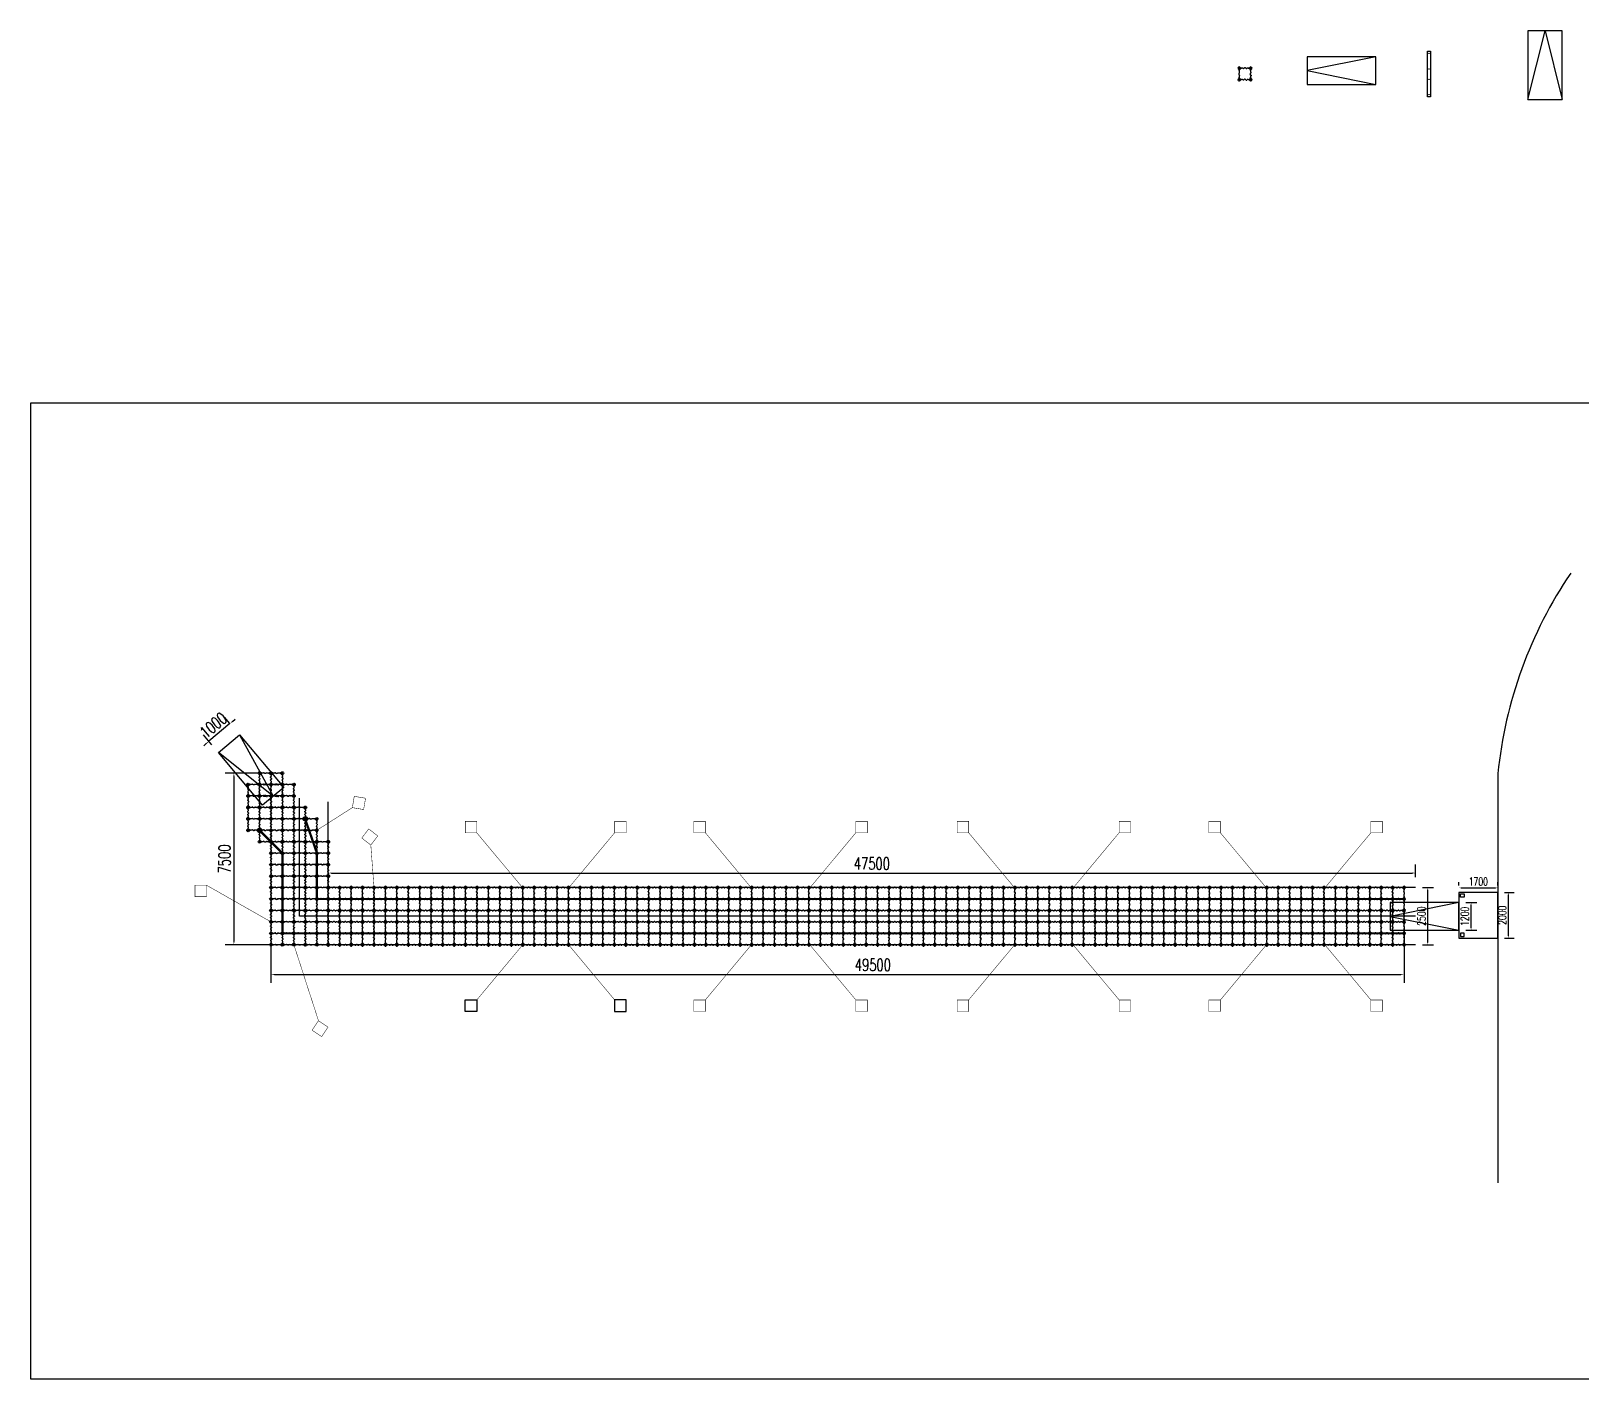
# Model space of a CAD drawing. Header units: millimetres. Extents: x -1442555 to 442606, y 1365385 to 2223627.
# Drawn here: x 229420 to 297089, y 1496048 to 1554932 of the extents above; entities that cross this region are included whole.
import ezdxf

# ---------------------------------------------------------------- set-up
doc = ezdxf.new("R2010")
doc.units = ezdxf.units.MM
doc.header["$LTSCALE"] = 10
doc.layers.get('0').update_dxf_attribs({"linetype": 'CONTINUOUS'})
doc.layers.get('DEFPOINTS').update_dxf_attribs({"linetype": 'CONTINUOUS'})
for name, color, linetype in [('W-bridge approach引桥', 4, 'CONTINUOUS'), ('W-FLOAT_BOWL浮筒', 253, 'CONTINUOUS'), ('W-PLASTIC_RAILINGS塑木栏杆', 6, 'CONTINUOUS'), ('固定锚', 5, 'CONTINUOUS'), ('设计木栈道', 1, 'CONTINUOUS')]:
    doc.layers.add(name, color=color, linetype=linetype)
doc.layers.add('碳化木', color=7, linetype='CONTINUOUS', true_color=0xc0b9a0)
doc.styles.add('STANDARD_T3', font='simplex.shx', dxfattribs={"width": 0.7, "bigfont": 'gbcbig.shx'})
doc.dimstyles.new('W&&100', dxfattribs={"dimtxt": 350, "dimasz": 100, "dimexe": 250, "dimexo": 300, "dimgap": 100, "dimtad": 1, "dimdec": 0, "dimzin": 0, "dimdsep": 46, "dimtxsty": 'STANDARD_T3', "dimcen": 0.09, "dimclrd": 1, "dimclre": 1, "dimclrt": 7, "dimazin": 2, "dimtfac": 1, "dimtdec": 0, "dimtix": 1, "dimtmove": 2, "dimatfit": 3, "dimfxl": 100, "dimtolj": 1, "dimtzin": 0, "dimarcsym": 0})
doc.dimstyles.new('W&&150', dxfattribs={"dimtxt": 525, "dimasz": 150, "dimexe": 375, "dimexo": 450, "dimgap": 150, "dimtad": 1, "dimdec": 0, "dimzin": 0, "dimdsep": 46, "dimtxsty": 'STANDARD_T3', "dimcen": 0.09, "dimclrd": 1, "dimclre": 1, "dimclrt": 7, "dimazin": 2, "dimtfac": 1, "dimtdec": 0, "dimtix": 1, "dimtmove": 2, "dimatfit": 3, "dimfxl": 100, "dimtolj": 1, "dimtzin": 0, "dimarcsym": 0})

# ---------------------------------------------------------------- blocks, each defined once
blk = doc.blocks.new('浮筒')
at = {"color": 0}
for p, q in [((-49, 527), (-27, 549)), ((-49, 473), (-21, 445)), ((-49, 27), (-21, 55)), ((-16, 261), (-16, 239)), ((16, 301), (-13, 268)), ((16, 199), (-13, 232)), ((0, 395), (0, 351)), ((0, 149), (0, 105)), ((16, 329), (3, 345)), ((16, 171), (3, 155)), ((19, 307), (19, 323)), ((19, 193), (19, 177)), ((55, 479), (21, 445)), ((21, 55), (55, 21)), ((27, 549), (55, 521)), ((149, 500), (105, 500)), ((149, 0), (105, 0)), ((171, 484), (155, 497)), ((193, 481), (177, 481)), ((199, 484), (232, 513)), ((203, -13), (236, 16)), ((261, 516), (239, 516)), ((258, 19), (242, 19)), ((297, -13), (264, 16)), ((301, 484), (268, 513)), ((307, 481), (323, 481)), ((329, 484), (345, 497)), ((395, 500), (351, 500)), ((395, 0), (351, 0)), ((473, 549), (445, 521)), ((445, 479), (479, 445)), ((479, 55), (445, 21)), ((481, 258), (481, 242)), ((513, 297), (484, 264)), ((513, 203), (484, 236)), ((500, 395), (500, 351)), ((500, 149), (500, 105)), ((513, 333), (503, 345)), ((513, 167), (503, 155)), ((516, 304), (516, 326)), ((516, 196), (516, 174)), ((549, 473), (521, 445)), ((549, 27), (521, 55)), ((527, 549), (549, 527)), ((-27, -49), (-49, -27)), ((27, -49), (55, -21)), ((167, -13), (155, -3)), ((196, -16), (174, -16)), ((304, -16), (326, -16)), ((333, -13), (345, -3)), ((473, -49), (445, -21)), ((549, -27), (527, -49))]:
    blk.add_line(p, q, dxfattribs=at)
for centre, radius, start, end in [((-22, 500), 38, 135, 225), ((-22, 0), 38, 135, 225), ((-24, 500), 7, 90, 270), ((-24, 0), 7, 90, 270), ((0, 522), 38, 45, 135), ((0, 500), 25, 106.2602, 163.7398), ((0, 500), 25, 196.2602, 253.7398), ((0, 0), 25, 106.2602, 163.7398), ((-70, 395), 70, 0, 45), ((-70, 105), 70, 315, 0), ((-6, 261), 10, 137.72631, 180), ((-6, 239), 10, 180, 222.27369), ((0, 524), 7, 0, 180), ((0, 476), 7, 180, 0), ((0, 24), 7, 0, 180), ((70, 395), 70, 135, 180), ((10, 351), 10, 180, 222.27369), ((10, 149), 10, 137.72631, 180), ((70, 105), 70, 180, 225), ((0, 500), 25, 16.2602, 73.7398), ((0, 500), 25, 286.2602, 343.7398), ((0, 0), 25, 16.2602, 73.7398), ((9, 323), 10, 0, 42.27369), ((9, 307), 10, 317.72631, 0), ((9, 193), 10, 0, 42.27369), ((9, 177), 10, 317.72631, 0), ((24, 500), 7, 270, 90), ((24, 0), 7, 270, 90), ((105, 570), 70, 225, 270), ((105, 430), 70, 90, 135), ((105, 70), 70, 225, 270), ((105, -70), 70, 90, 135), ((149, 490), 10, 47.72631, 90), ((149, -10), 10, 47.72631, 90), ((177, 491), 10, 227.72631, 270), ((193, 491), 10, 270, 312.27369), ((239, 506), 10, 90, 132.27369), ((242, 9), 10, 90, 132.27369), ((258, 9), 10, 47.72631, 90), ((261, 506), 10, 47.72631, 90), ((307, 491), 10, 227.72631, 270), ((323, 491), 10, 270, 312.27369), ((351, 490), 10, 90, 132.27369), ((351, -10), 10, 90, 132.27369), ((395, 570), 70, 270, 315), ((395, 430), 70, 45, 90), ((395, 70), 70, 270, 315), ((395, -70), 70, 45, 90), ((476, 500), 7, 90, 270), ((476, 0), 7, 90, 270), ((500, 522), 38, 45, 135), ((500, 500), 25, 106.2602, 163.7398), ((500, 500), 25, 196.2602, 253.7398), ((500, 0), 25, 106.2602, 163.7398), ((430, 395), 70, 0, 45), ((430, 105), 70, 315, 0), ((491, 258), 10, 137.72631, 180), ((491, 242), 10, 180, 222.27369), ((500, 524), 7, 0, 180), ((500, 476), 7, 180, 0), ((500, 24), 7, 0, 180), ((570, 395), 70, 135, 180), ((510, 351), 10, 180, 222.27369), ((510, 149), 10, 137.72631, 180), ((570, 105), 70, 180, 225), ((500, 500), 25, 16.2602, 73.7398), ((500, 500), 25, 286.2602, 343.7398), ((500, 0), 25, 16.2602, 73.7398), ((506, 326), 10, 0, 42.27369), ((506, 304), 10, 317.72631, 0), ((506, 196), 10, 0, 42.27369), ((506, 174), 10, 317.72631, 0), ((524, 500), 7, 270, 90), ((524, 0), 7, 270, 90), ((522, 500), 38, 315, 45), ((522, 0), 38, 315, 45), ((0, -22), 38, 225, 315), ((0, 0), 25, 196.2602, 253.7398), ((0, -24), 7, 180, 0), ((0, 0), 25, 286.2602, 343.7398), ((174, -6), 10, 227.72631, 270), ((196, -6), 10, 270, 312.27369), ((304, -6), 10, 227.72631, 270), ((326, -6), 10, 270, 312.27369), ((500, -22), 38, 225, 315), ((500, 0), 25, 196.2602, 253.7398), ((500, -24), 7, 180, 0), ((500, 0), 25, 286.2602, 343.7398)]:
    blk.add_arc(centre, radius, start, end, dxfattribs=at)
blk = doc.blocks.new('3乘1.2引桥')
at = {"layer": 'W-bridge approach引桥'}
blk.add_lwpolyline([(0, -600), (3000, -600), (3000, 600), (0, 600)], close=True, dxfattribs=at)
blk.add_lwpolyline([(3000, 600), (0, 0), (3000, -600)], dxfattribs=at)
blk = doc.blocks.new('防腐木地板')
at = {"layer": '碳化木'}
blk.add_lwpolyline([(-65, 1050), (65, 1050), (65, -950), (-65, -950)], close=True, dxfattribs=at)
at = {"layer": '设计木栈道', "color": 1}
for centre in [(1, 950), (1, 276), (1, -175), (1, -850)]:
    blk.add_circle(centre, 8, dxfattribs=at)
blk = doc.blocks.new('1.5乘3米')
at = {"layer": 'W-bridge approach引桥'}
blk.add_lwpolyline([(-750, -3000), (750, -3000), (750, 0), (-750, 0)], close=True, dxfattribs=at)
blk.add_lwpolyline([(-750, -3000), (0, 0), (750, -3000)], dxfattribs=at)
blk = doc.blocks.new('栏杆立柱')
h = blk.add_hatch(color=6)
h.dxf.hatch_style = 1
h.paths.add_polyline_path([(-100, 0, 1), (100, 0, 1)])
at = {"color": 6}
blk.add_circle((0, 0), 100, dxfattribs=at)
blk = doc.blocks.new('*D142')
at = {"color": 1, "lineweight": -2, "transparency": 16777216}
for p, q in [((239455, 1522516), (237909, 1522516)), ((238284, 1522366), (238284, 1515166)), ((240705, 1515016), (237909, 1515016))]:
    blk.add_line(p, q, dxfattribs=at)
at = {"color": 1, "transparency": 16777216}
for points in [[(238259, 1522366), (238309, 1522366), (238284, 1522516)], [(238259, 1515166), (238309, 1515166), (238284, 1515016)]]:
    blk.add_solid(points, dxfattribs=at)
at = {"layer": 'DEFPOINTS', "color": 0, "transparency": 16777216}
for p in [(239905, 1522516), (238284, 1515016), (241155, 1515016)]:
    blk.add_point(p, dxfattribs=at)
at = {"color": 7, "transparency": 16777216, "insert": (237871, 1518766), "char_height": 525, "attachment_point": 5, "rotation": 90, "style": 'STANDARD_T3'}
blk.add_mtext('\\A1;7500', dxfattribs=at)
blk = doc.blocks.new('*D143')
at = {"color": 1, "lineweight": -2, "transparency": 16777216}
for p, q in [((239905, 1515816), (239905, 1513348)), ((289405, 1515816), (289405, 1513348)), ((240055, 1513723), (289255, 1513723))]:
    blk.add_line(p, q, dxfattribs=at)
at = {"color": 1, "transparency": 16777216}
for points in [[(240055, 1513748), (240055, 1513698), (239905, 1513723)], [(289255, 1513748), (289255, 1513698), (289405, 1513723)]]:
    blk.add_solid(points, dxfattribs=at)
at = {"layer": 'DEFPOINTS', "color": 0, "transparency": 16777216}
for p in [(239905, 1516266), (289405, 1516266), (289405, 1513723)]:
    blk.add_point(p, dxfattribs=at)
at = {"color": 7, "transparency": 16777216, "insert": (266196, 1514136), "char_height": 525, "attachment_point": 5, "style": 'STANDARD_T3'}
blk.add_mtext('\\A1;49500', dxfattribs=at)
blk = doc.blocks.new('*D140')
at = {"color": 1, "lineweight": -2, "transparency": 16777216}
for p, q in [((290205, 1517516), (290690, 1517516)), ((290440, 1515116), (290440, 1517416)), ((290205, 1515016), (290690, 1515016))]:
    blk.add_line(p, q, dxfattribs=at)
at = {"color": 1, "transparency": 16777216}
for points in [[(290423, 1517416), (290456, 1517416), (290440, 1517516)], [(290423, 1515116), (290456, 1515116), (290440, 1515016)]]:
    blk.add_solid(points, dxfattribs=at)
at = {"layer": 'DEFPOINTS', "color": 0, "transparency": 16777216}
for p in [(289905, 1517516), (290440, 1517516), (289905, 1515016)]:
    blk.add_point(p, dxfattribs=at)
at = {"color": 7, "transparency": 16777216, "insert": (290165, 1516266), "char_height": 350, "attachment_point": 5, "rotation": 90, "style": 'STANDARD_T3'}
blk.add_mtext('\\A1;2500', dxfattribs=at)
blk = doc.blocks.new('*D144')
at = {"color": 1, "lineweight": -2, "transparency": 16777216}
for p, q in [((292097, 1516858), (292580, 1516858)), ((292330, 1515758), (292330, 1516758)), ((292097, 1515658), (292580, 1515658))]:
    blk.add_line(p, q, dxfattribs=at)
at = {"color": 1, "transparency": 16777216}
for points in [[(292313, 1516758), (292346, 1516758), (292330, 1516858)], [(292313, 1515758), (292346, 1515758), (292330, 1515658)]]:
    blk.add_solid(points, dxfattribs=at)
at = {"layer": 'DEFPOINTS', "color": 0, "transparency": 16777216}
for p in [(291797, 1516858), (292330, 1516858), (291797, 1515658)]:
    blk.add_point(p, dxfattribs=at)
at = {"color": 7, "transparency": 16777216, "insert": (292055, 1516258), "char_height": 350, "attachment_point": 5, "rotation": 90, "style": 'STANDARD_T3'}
blk.add_mtext('\\A1;1200', dxfattribs=at)
blk = doc.blocks.new('*D141')
at = {"color": 1, "lineweight": -2, "transparency": 16777216}
for p, q in [((242405, 1517966), (242405, 1518524)), ((289905, 1517966), (289905, 1518524)), ((242555, 1518149), (289755, 1518149))]:
    blk.add_line(p, q, dxfattribs=at)
at = {"color": 1, "transparency": 16777216}
for points in [[(242555, 1518174), (242555, 1518124), (242405, 1518149)], [(289755, 1518174), (289755, 1518124), (289905, 1518149)]]:
    blk.add_solid(points, dxfattribs=at)
at = {"layer": 'DEFPOINTS', "color": 0, "transparency": 16777216}
for p in [(289905, 1518149), (242405, 1517516), (289905, 1517516)]:
    blk.add_point(p, dxfattribs=at)
at = {"color": 7, "transparency": 16777216, "insert": (266155, 1518561), "char_height": 525, "attachment_point": 5, "style": 'STANDARD_T3'}
blk.add_mtext('\\A1;47500', dxfattribs=at)
blk = doc.blocks.new('*D145')
at = {"color": 1, "lineweight": -2, "transparency": 16777216}
for p, q in [((238113, 1524678), (237195, 1523906)), ((238110, 1524682), (237872, 1524965)), ((238228, 1524774), (238343, 1524871)), ((237320, 1523757), (236954, 1524193)), ((237080, 1523809), (236965, 1523713))]:
    blk.add_line(p, q, dxfattribs=at)
at = {"color": 1, "transparency": 16777216}
for points in [[(238212, 1524793), (238244, 1524755), (238113, 1524678)], [(237064, 1523828), (237096, 1523790), (237195, 1523906)]]:
    blk.add_solid(points, dxfattribs=at)
at = {"layer": 'DEFPOINTS', "color": 0, "transparency": 16777216}
for p in [(237195, 1523906), (238400, 1524337), (237610, 1523412)]:
    blk.add_point(p, dxfattribs=at)
at = {"color": 7, "transparency": 16777216, "insert": (237389, 1524607), "char_height": 525, "attachment_point": 5, "rotation": 40.05075, "style": 'STANDARD_T3'}
blk.add_mtext('\\A1;1000', dxfattribs=at)
blk = doc.blocks.new('*D340')
at = {"color": 1, "lineweight": -2, "transparency": 16777216}
for p, q in [((291797, 1517605), (291797, 1517751)), ((291897, 1517501), (293397, 1517501)), ((293497, 1517605), (293497, 1517751))]:
    blk.add_line(p, q, dxfattribs=at)
at = {"color": 1, "transparency": 16777216}
for points in [[(291897, 1517518), (291897, 1517484), (291797, 1517501)], [(293397, 1517518), (293397, 1517484), (293497, 1517501)]]:
    blk.add_solid(points, dxfattribs=at)
at = {"layer": 'DEFPOINTS', "color": 0, "transparency": 16777216}
for p in [(291797, 1517305), (293497, 1517501), (293497, 1517305)]:
    blk.add_point(p, dxfattribs=at)
at = {"color": 7, "transparency": 16777216, "insert": (292647, 1517776), "char_height": 350, "attachment_point": 5, "style": 'STANDARD_T3'}
blk.add_mtext('\\A1;1700', dxfattribs=at)
blk = doc.blocks.new('*D341')
at = {"color": 1, "lineweight": -2, "transparency": 16777216}
for p, q in [((293797, 1517305), (294219, 1517305)), ((293969, 1515405), (293969, 1517205)), ((293797, 1515305), (294219, 1515305))]:
    blk.add_line(p, q, dxfattribs=at)
at = {"color": 1, "transparency": 16777216}
for points in [[(293953, 1517205), (293986, 1517205), (293969, 1517305)], [(293953, 1515405), (293986, 1515405), (293969, 1515305)]]:
    blk.add_solid(points, dxfattribs=at)
at = {"layer": 'DEFPOINTS', "color": 0, "transparency": 16777216}
for p in [(293497, 1517305), (293969, 1517305), (293497, 1515305)]:
    blk.add_point(p, dxfattribs=at)
at = {"color": 7, "transparency": 16777216, "insert": (293694, 1516305), "char_height": 350, "attachment_point": 5, "rotation": 90, "style": 'STANDARD_T3'}
blk.add_mtext('\\A1;2000', dxfattribs=at)

msp = doc.modelspace()

# ---------------------------------------------------------------- linework, layer by layer
for points in [[(229420, 1538693), (338976, 1538693), (338976, 1496048.3), (229420, 1496048.3)], [(291797.3, 1515305.1), (293497.3, 1515305.1), (293497.3, 1517305.1), (291797.3, 1517305.1)]]:
    msp.add_lwpolyline(points, close=True)
msp.add_lwpolyline([(296680.3, 1531253.5, 0.1233794), (293497.3, 1522496), (293497.3, 1504612.1)], format="xyb")
at = {"color": 1}
for points in [[(289898.5, 1515016), (239905.4, 1515016), (239905.4, 1521266)], [(289898.5, 1516266), (241155.4, 1516266), (241155.4, 1521420.7)], [(289898.5, 1517516), (242405.4, 1517516), (242405.4, 1521266)]]:
    msp.add_lwpolyline(points, dxfattribs=at)
at = {"color": 6}
for points in [[(291873.4, 1517238.8), (292023.4, 1517238.8), (292023.4, 1517088.8), (291873.4, 1517088.8)], [(291873.4, 1515371.4), (292023.4, 1515371.4), (292023.4, 1515521.4), (291873.4, 1515521.4)]]:
    msp.add_lwpolyline(points, close=True, dxfattribs=at)
at = {"layer": 'W-PLASTIC_RAILINGS塑木栏杆', "const_width": 100}
for points in [[(289405.4, 1517016), (241905.4, 1517016), (241905.4, 1519040), (241387.7, 1520533.7)], [(289405.4, 1515516), (240405.4, 1515516), (240405.4, 1519016), (239405.4, 1520016)]]:
    msp.add_lwpolyline(points, dxfattribs=at)
at = {"layer": '固定锚', "color": 5, "const_width": 20}
for points in [[(243541.8, 1521500), (243459, 1521006.9), (243952.2, 1520924.1), (244034.9, 1521417.3)], [(243869.3, 1519680.1), (244264.8, 1519374.2), (244570.7, 1519769.7), (244175.2, 1520075.6)], [(236583.8, 1517619.9), (237083.8, 1517619.9), (237083.8, 1517119.9), (236583.8, 1517119.9)], [(242395.9, 1511420.1), (241980.2, 1511698), (241702.3, 1511282.3), (242118, 1511004.5)]]:
    msp.add_lwpolyline(points, close=True, dxfattribs=at)
for points in [[(243459, 1521006.9), (241887.8, 1520004.9), (241887.8, 1520004.9)], [(244264.8, 1519374.2), (244405.4, 1517516), (244405.4, 1517516)], [(237083.8, 1517619.9), (239905.4, 1516016), (239905.4, 1516016)], [(241980.2, 1511698), (240905.4, 1515016), (240905.4, 1515016)]]:
    msp.add_lwpolyline(points, dxfattribs=at)
at = {"layer": '固定锚', "color": 5, "const_width": 20, "elevation": 0}
for points in [[(248393.3, 1519909.8), (248893.3, 1519909.8), (248893.3, 1520409.8), (248393.3, 1520409.8)], [(255417.5, 1519909.8), (254917.5, 1519909.8), (254917.5, 1520409.8), (255417.5, 1520409.8)], [(258379.2, 1519909.8), (258879.2, 1519909.8), (258879.2, 1520409.8), (258379.2, 1520409.8)], [(265954.3, 1519909.8), (265454.3, 1519909.8), (265454.3, 1520409.8), (265954.3, 1520409.8)], [(269881.1, 1519909.8), (270381.1, 1519909.8), (270381.1, 1520409.8), (269881.1, 1520409.8)], [(277456.2, 1519909.8), (276956.2, 1519909.8), (276956.2, 1520409.8), (277456.2, 1520409.8)], [(280878.2, 1519909.8), (281378.2, 1519909.8), (281378.2, 1520409.8), (280878.2, 1520409.8)], [(288453.3, 1519909.8), (287953.3, 1519909.8), (287953.3, 1520409.8), (288453.3, 1520409.8)], [(258379.2, 1512605.8), (258879.2, 1512605.8), (258879.2, 1512105.8), (258379.2, 1512105.8)], [(265954.3, 1512605.8), (265454.3, 1512605.8), (265454.3, 1512105.8), (265954.3, 1512105.8)], [(269881.1, 1512605.8), (270381.1, 1512605.8), (270381.1, 1512105.8), (269881.1, 1512105.8)], [(277456.2, 1512605.8), (276956.2, 1512605.8), (276956.2, 1512105.8), (277456.2, 1512105.8)], [(280878.2, 1512605.8), (281378.2, 1512605.8), (281378.2, 1512105.8), (280878.2, 1512105.8)], [(288453.3, 1512605.8), (287953.3, 1512605.8), (287953.3, 1512105.8), (288453.3, 1512105.8)]]:
    msp.add_lwpolyline(points, close=True, dxfattribs=at)
for points in [[(248893.3, 1519909.8), (250904.8, 1517499.5), (250904.8, 1517499.5)], [(254917.5, 1519909.8), (252906, 1517499.5), (252906, 1517499.5)], [(258879.2, 1519909.8), (260890.7, 1517499.5), (260890.7, 1517499.5)], [(265454.3, 1519909.8), (263442.8, 1517499.5), (263442.8, 1517499.5)], [(270381.1, 1519909.8), (272392.6, 1517499.5), (272392.6, 1517499.5)], [(276956.2, 1519909.8), (274944.7, 1517499.5), (274944.7, 1517499.5)], [(281378.2, 1519909.8), (283389.7, 1517499.5), (283389.7, 1517499.5)], [(287953.3, 1519909.8), (285941.8, 1517499.5), (285941.8, 1517499.5)], [(248893.3, 1512605.8), (250904.8, 1515016), (250904.8, 1515016)], [(254917.5, 1512605.8), (252906, 1515016), (252906, 1515016)], [(258879.2, 1512605.8), (260890.7, 1515016), (260890.7, 1515016)], [(265454.3, 1512605.8), (263442.8, 1515016), (263442.8, 1515016)], [(270381.1, 1512605.8), (272392.6, 1515016), (272392.6, 1515016)], [(276956.2, 1512605.8), (274944.7, 1515016), (274944.7, 1515016)], [(281378.2, 1512605.8), (283389.7, 1515016), (283389.7, 1515016)], [(287953.3, 1512605.8), (285941.8, 1515016), (285941.8, 1515016)]]:
    msp.add_lwpolyline(points, dxfattribs=at)
at = {"layer": '固定锚', "color": 5, "elevation": 0}
for points in [[(248393.3, 1512605.8), (248893.3, 1512605.8), (248893.3, 1512105.8), (248393.3, 1512105.8)], [(255417.5, 1512605.8), (254917.5, 1512605.8), (254917.5, 1512105.8), (255417.5, 1512105.8)]]:
    msp.add_lwpolyline(points, close=True, dxfattribs=at)

# ---------------------------------------------------------------- block references
for name, p in [('1.5乘3米', (295566, 1554931.5)), ('3乘1.2引桥', (285173.8, 1553199.2)), ('防腐木地板', (290489.9, 1553000.1)), ('栏杆立柱', (241405.4, 1520516)), ('栏杆立柱', (239405.4, 1520016)), ('3乘1.2引桥', (288797.3, 1516257.8))]:
    msp.add_blockref(name, p)
at = {"xscale": -1}
for name, p, rotation in [('3乘1.2引桥', (239999.5, 1521501.8), 310.0507461633807), ('浮筒', (239405.4, 1521016), 270), ('浮筒', (239905.4, 1521016), 270), ('浮筒', (239405.4, 1520516), 270), ('浮筒', (239905.4, 1520516), 270), ('浮筒', (240405.4, 1520516), 270), ('浮筒', (240405.4, 1520016), 270), ('浮筒', (240905.4, 1520016), 270), ('浮筒', (239905.4, 1519516), 270), ('浮筒', (240405.4, 1519516), 270), ('浮筒', (240905.4, 1519516), 270), ('浮筒', (240405.4, 1519016), 270), ('浮筒', (240905.4, 1519016), 270), ('浮筒', (241405.4, 1519016), 270), ('浮筒', (240405.4, 1518516), 270), ('浮筒', (240405.4, 1518016), 270), ('浮筒', (240905.4, 1518516), 270), ('浮筒', (240905.4, 1518016), 270), ('浮筒', (241405.4, 1518516), 270), ('浮筒', (241405.4, 1518016), 270), ('浮筒', (240405.4, 1517516), 270), ('浮筒', (240905.4, 1517516), 270), ('浮筒', (241405.4, 1517516), 270), ('浮筒', (240405.4, 1517016), 270), ('浮筒', (240905.4, 1517016), 270), ('浮筒', (241405.4, 1517016), 270), ('浮筒', (240405.4, 1516516), 270), ('浮筒', (240405.4, 1516016), 270), ('浮筒', (240905.4, 1516516), 270), ('浮筒', (240905.4, 1516016), 270), ('浮筒', (241405.4, 1516516), 270), ('浮筒', (241405.4, 1516016), 270), ('浮筒', (241905.4, 1516516), 270), ('浮筒', (241905.4, 1516016), 270), ('浮筒', (240405.4, 1515516), 270), ('浮筒', (240905.4, 1515516), 270), ('浮筒', (241405.4, 1515516), 270), ('浮筒', (241905.4, 1515516), 270)]:
    msp.add_blockref(name, p, dxfattribs=dict(at, rotation=rotation))
at = {"color": 30, "xscale": -1, "rotation": 270}
for p in [(239405.4, 1522016), (239905.4, 1522016), (238905.4, 1521516), (240405.4, 1521516), (238905.4, 1521016), (240405.4, 1521016), (238905.4, 1520516), (238905.4, 1520016), (239405.4, 1520016), (240905.4, 1520516), (241405.4, 1520016), (239405.4, 1519516), (241405.4, 1519516), (239905.4, 1519016), (241905.4, 1519016), (239905.4, 1518516), (239905.4, 1518016), (241905.4, 1518516), (241905.4, 1518016), (239905.4, 1517516), (241905.4, 1517516), (239905.4, 1517016), (241905.4, 1517016), (239905.4, 1516516), (239905.4, 1516016), (239905.4, 1515516), (239905.4, 1515016), (240405.4, 1515016), (240905.4, 1515016), (241405.4, 1515016), (241905.4, 1515016)]:
    msp.add_blockref('浮筒', p, dxfattribs=at)
at = {"rotation": 270}
for p in [(239405.4, 1522016), (239905.4, 1522016), (242405.4, 1517016), (242405.4, 1516516), (242905.4, 1517016), (242905.4, 1516516), (243405.4, 1517016), (243405.4, 1516516), (243905.4, 1517016), (243905.4, 1516516), (244405.4, 1517016), (244405.4, 1516516), (244905.4, 1517016), (244905.4, 1516516), (245405.4, 1517016), (245405.4, 1516516), (245905.4, 1517016), (245905.4, 1516516), (246405.4, 1517016), (246405.4, 1516516), (246905.4, 1517016), (246905.4, 1516516), (247405.4, 1517016), (247405.4, 1516516), (247905.4, 1517016), (247905.4, 1516516), (248405.4, 1517016), (248405.4, 1516516), (248905.4, 1517016), (248905.4, 1516516), (249405.4, 1517016), (249405.4, 1516516), (249905.4, 1517016), (249905.4, 1516516), (250405.4, 1517016), (250405.4, 1516516), (250905.4, 1517016), (250905.4, 1516516), (251405.4, 1517016), (251405.4, 1516516), (251905.4, 1517016), (251905.4, 1516516), (252405.4, 1517016), (252405.4, 1516516), (252905.4, 1517016), (252905.4, 1516516), (253405.4, 1517016), (253405.4, 1516516), (253905.4, 1517016), (253905.4, 1516516), (254405.4, 1517016), (254405.4, 1516516), (254905.4, 1517016), (254905.4, 1516516), (255405.4, 1517016), (255405.4, 1516516), (255905.4, 1517016), (255905.4, 1516516), (256405.4, 1517016), (256405.4, 1516516), (256905.4, 1517016), (256905.4, 1516516), (257405.4, 1517016), (257405.4, 1516516), (257905.4, 1517016), (257905.4, 1516516), (258405.4, 1517016), (258405.4, 1516516), (258905.4, 1517016), (258905.4, 1516516), (259405.4, 1517016), (259405.4, 1516516), (259905.4, 1517016), (259905.4, 1516516), (260405.4, 1517016), (260405.4, 1516516), (260905.4, 1517016), (260905.4, 1516516), (261405.4, 1517016), (261405.4, 1516516), (261905.4, 1517016), (261905.4, 1516516), (262405.4, 1517016), (262405.4, 1516516), (262905.4, 1517016), (262905.4, 1516516), (263405.4, 1517016), (263405.4, 1516516), (263905.4, 1517016), (263905.4, 1516516), (264405.4, 1517016), (264405.4, 1516516), (264905.4, 1517016), (264905.4, 1516516), (265405.4, 1517016), (265405.4, 1516516), (265905.4, 1517016), (265905.4, 1516516), (266405.4, 1517016), (266405.4, 1516516), (266905.4, 1517016), (266905.4, 1516516), (267405.4, 1517016), (267405.4, 1516516), (267905.4, 1517016), (267905.4, 1516516), (268405.4, 1517016), (268405.4, 1516516), (268905.4, 1517016), (268905.4, 1516516), (269405.4, 1517016), (269405.4, 1516516), (269905.4, 1517016), (269905.4, 1516516), (270405.4, 1517016), (270405.4, 1516516), (270905.4, 1517016), (270905.4, 1516516), (271405.4, 1517016), (271405.4, 1516516), (271905.4, 1517016), (271905.4, 1516516), (272405.4, 1517016), (272405.4, 1516516), (272905.4, 1517016), (272905.4, 1516516), (273405.4, 1517016), (273405.4, 1516516), (273905.4, 1517016), (273905.4, 1516516), (274405.4, 1517016), (274405.4, 1516516), (274905.4, 1517016), (274905.4, 1516516), (275405.4, 1517016), (275405.4, 1516516), (275905.4, 1517016), (275905.4, 1516516), (276405.4, 1517016), (276405.4, 1516516), (276905.4, 1517016), (276905.4, 1516516), (277405.4, 1517016), (277405.4, 1516516), (277905.4, 1517016), (277905.4, 1516516), (278405.4, 1517016), (278405.4, 1516516), (278905.4, 1517016), (278905.4, 1516516), (279405.4, 1517016), (279405.4, 1516516), (279905.4, 1517016), (279905.4, 1516516), (280405.4, 1517016), (280405.4, 1516516), (280905.4, 1517016), (280905.4, 1516516), (281405.4, 1517016), (281405.4, 1516516), (281905.4, 1517016), (281905.4, 1516516), (282405.4, 1517016), (282405.4, 1516516), (282905.4, 1517016), (282905.4, 1516516), (283405.4, 1517016), (283405.4, 1516516), (283905.4, 1517016), (283905.4, 1516516), (284405.4, 1517016), (284405.4, 1516516), (284905.4, 1517016), (284905.4, 1516516), (285405.4, 1517016), (285405.4, 1516516), (285905.4, 1517016), (285905.4, 1516516), (286405.4, 1517016), (286405.4, 1516516), (286905.4, 1517016), (286905.4, 1516516), (287405.4, 1517016), (287405.4, 1516516), (287905.4, 1517016), (287905.4, 1516516), (288405.4, 1517016), (288405.4, 1516516), (242405.4, 1516016), (242905.4, 1516016), (243405.4, 1516016), (243905.4, 1516016), (244405.4, 1516016), (244905.4, 1516016), (245405.4, 1516016), (245905.4, 1516016), (246405.4, 1516016), (246905.4, 1516016), (247405.4, 1516016), (247905.4, 1516016), (248405.4, 1516016), (248905.4, 1516016), (249405.4, 1516016), (249905.4, 1516016), (250405.4, 1516016), (250905.4, 1516016), (251405.4, 1516016), (251905.4, 1516016), (252405.4, 1516016), (252905.4, 1516016), (253405.4, 1516016), (253905.4, 1516016), (254405.4, 1516016), (254905.4, 1516016), (255405.4, 1516016), (255905.4, 1516016), (256405.4, 1516016), (256905.4, 1516016), (257405.4, 1516016), (257905.4, 1516016), (258405.4, 1516016), (258905.4, 1516016), (259405.4, 1516016), (259905.4, 1516016), (260405.4, 1516016), (260905.4, 1516016), (261405.4, 1516016), (261905.4, 1516016), (262405.4, 1516016), (262905.4, 1516016), (263405.4, 1516016), (263905.4, 1516016), (264405.4, 1516016), (264905.4, 1516016), (265405.4, 1516016), (265905.4, 1516016), (266405.4, 1516016), (266905.4, 1516016), (267405.4, 1516016), (267905.4, 1516016), (268405.4, 1516016), (268905.4, 1516016), (269405.4, 1516016), (269905.4, 1516016), (270405.4, 1516016), (270905.4, 1516016), (271405.4, 1516016), (271905.4, 1516016), (272405.4, 1516016), (272905.4, 1516016), (273405.4, 1516016), (273905.4, 1516016), (274405.4, 1516016), (274905.4, 1516016), (275405.4, 1516016), (275905.4, 1516016), (276405.4, 1516016), (276905.4, 1516016), (277405.4, 1516016), (277905.4, 1516016), (278405.4, 1516016), (278905.4, 1516016), (279405.4, 1516016), (279905.4, 1516016), (280405.4, 1516016), (280905.4, 1516016), (281405.4, 1516016), (281905.4, 1516016), (282405.4, 1516016), (282905.4, 1516016), (283405.4, 1516016), (283905.4, 1516016), (284405.4, 1516016), (284905.4, 1516016), (285405.4, 1516016), (285905.4, 1516016), (286405.4, 1516016), (286905.4, 1516016), (287405.4, 1516016), (287905.4, 1516016), (288405.4, 1516016)]:
    msp.add_blockref('浮筒', p, dxfattribs=at)
at = {"color": 30, "rotation": 270}
for p in [(242405.4, 1517516), (242905.4, 1517516), (243405.4, 1517516), (243905.4, 1517516), (244405.4, 1517516), (244905.4, 1517516), (245405.4, 1517516), (245905.4, 1517516), (246405.4, 1517516), (246905.4, 1517516), (247405.4, 1517516), (247905.4, 1517516), (248405.4, 1517516), (248905.4, 1517516), (249405.4, 1517516), (249905.4, 1517516), (250405.4, 1517516), (250905.4, 1517516), (251405.4, 1517516), (251905.4, 1517516), (252405.4, 1517516), (252905.4, 1517516), (253405.4, 1517516), (253905.4, 1517516), (254405.4, 1517516), (254905.4, 1517516), (255405.4, 1517516), (255905.4, 1517516), (256405.4, 1517516), (256905.4, 1517516), (257405.4, 1517516), (257905.4, 1517516), (258405.4, 1517516), (258905.4, 1517516), (259405.4, 1517516), (259905.4, 1517516), (260405.4, 1517516), (260905.4, 1517516), (261405.4, 1517516), (261905.4, 1517516), (262405.4, 1517516), (262905.4, 1517516), (263405.4, 1517516), (263905.4, 1517516), (264405.4, 1517516), (264905.4, 1517516), (265405.4, 1517516), (265905.4, 1517516), (266405.4, 1517516), (266905.4, 1517516), (267405.4, 1517516), (267905.4, 1517516), (268405.4, 1517516), (268905.4, 1517516), (269405.4, 1517516), (269905.4, 1517516), (270405.4, 1517516), (270905.4, 1517516), (271405.4, 1517516), (271905.4, 1517516), (272405.4, 1517516), (272905.4, 1517516), (273405.4, 1517516), (273905.4, 1517516), (274405.4, 1517516), (274905.4, 1517516), (275405.4, 1517516), (275905.4, 1517516), (276405.4, 1517516), (276905.4, 1517516), (277405.4, 1517516), (277905.4, 1517516), (278405.4, 1517516), (278905.4, 1517516), (279405.4, 1517516), (279905.4, 1517516), (280405.4, 1517516), (280905.4, 1517516), (281405.4, 1517516), (281905.4, 1517516), (282405.4, 1517516), (282905.4, 1517516), (283405.4, 1517516), (283905.4, 1517516), (284405.4, 1517516), (284905.4, 1517516), (285405.4, 1517516), (285905.4, 1517516), (286405.4, 1517516), (286905.4, 1517516), (287405.4, 1517516), (287905.4, 1517516), (288405.4, 1517516), (288905.4, 1517516), (288905.4, 1517016), (288905.4, 1516516), (288905.4, 1516016), (242405.4, 1515516), (242905.4, 1515516), (243405.4, 1515516), (243905.4, 1515516), (244405.4, 1515516), (244905.4, 1515516), (245405.4, 1515516), (245905.4, 1515516), (246405.4, 1515516), (246905.4, 1515516), (247405.4, 1515516), (247905.4, 1515516), (248405.4, 1515516), (248905.4, 1515516), (249405.4, 1515516), (249905.4, 1515516), (250405.4, 1515516), (250905.4, 1515516), (251405.4, 1515516), (251905.4, 1515516), (252405.4, 1515516), (252905.4, 1515516), (253405.4, 1515516), (253905.4, 1515516), (254405.4, 1515516), (254905.4, 1515516), (255405.4, 1515516), (255905.4, 1515516), (256405.4, 1515516), (256905.4, 1515516), (257405.4, 1515516), (257905.4, 1515516), (258405.4, 1515516), (258905.4, 1515516), (259405.4, 1515516), (259905.4, 1515516), (260405.4, 1515516), (260905.4, 1515516), (261405.4, 1515516), (261905.4, 1515516), (262405.4, 1515516), (262905.4, 1515516), (263405.4, 1515516), (263905.4, 1515516), (264405.4, 1515516), (264905.4, 1515516), (265405.4, 1515516), (265905.4, 1515516), (266405.4, 1515516), (266905.4, 1515516), (267405.4, 1515516), (267905.4, 1515516), (268405.4, 1515516), (268905.4, 1515516), (269405.4, 1515516), (269905.4, 1515516), (270405.4, 1515516), (270905.4, 1515516), (271405.4, 1515516), (271905.4, 1515516), (272405.4, 1515516), (272905.4, 1515516), (273405.4, 1515516), (273905.4, 1515516), (274405.4, 1515516), (274905.4, 1515516), (275405.4, 1515516), (275905.4, 1515516), (276405.4, 1515516), (276905.4, 1515516), (277405.4, 1515516), (277905.4, 1515516), (278405.4, 1515516), (278905.4, 1515516), (279405.4, 1515516), (279905.4, 1515516), (280405.4, 1515516), (280905.4, 1515516), (281405.4, 1515516), (281905.4, 1515516), (282405.4, 1515516), (282905.4, 1515516), (283405.4, 1515516), (283905.4, 1515516), (284405.4, 1515516), (284905.4, 1515516), (285405.4, 1515516), (285905.4, 1515516), (286405.4, 1515516), (286905.4, 1515516), (287405.4, 1515516), (287905.4, 1515516), (288405.4, 1515516), (288905.4, 1515516)]:
    msp.add_blockref('浮筒', p, dxfattribs=at)
at = {"layer": 'W-FLOAT_BOWL浮筒'}
msp.add_blockref('浮筒', (282199.9, 1552805.5), dxfattribs=at)

# ---------------------------------------------------------------- dimensions: what is measured, and where the dimension line sits
dim = msp.add_linear_dim(base=(237194.9, 1523905.7), p1=(238399.7, 1524337.4), p2=(237609.8, 1523412.1), angle=220.050746, text='1000', dimstyle='W&&150')
dim.commit()
dim.dimension.update_dxf_attribs({"geometry": '*D145', "text_midpoint": (237388.8, 1524607.5)})
for base, p1, p2, angle, dimstyle, picture, middle in [((238283.8, 1515016), (239905.4, 1522516), (241155.4, 1515016), 270, 'W&&150', '*D142', (237871.3, 1518766)), ((290439.7, 1517516), (289905.4, 1515016), (289905.4, 1517516), 90, 'W&&100', '*D140', (290164.7, 1516266)), ((293969.2, 1517305.1), (293497.3, 1515305.1), (293497.3, 1517305.1), 90, 'W&&100', '*D341', (293694.2, 1516305.1)), ((292329.6, 1516857.8), (291797.3, 1515657.8), (291797.3, 1516857.8), 90, 'W&&100', '*D144', (292054.6, 1516257.8))]:
    dim = msp.add_linear_dim(base=base, p1=p1, p2=p2, angle=angle, dimstyle=dimstyle)
    dim.commit()
    dim.dimension.update_dxf_attribs({"geometry": picture, "text_midpoint": middle})
for base, p1, p2, dimstyle, picture, middle in [((289905.4, 1518148.8), (242405.4, 1517516), (289905.4, 1517516), 'W&&150', '*D141', (266155.4, 1518561.3)), ((293497.3, 1517500.9), (291797.3, 1517305.1), (293497.3, 1517305.1), 'W&&100', '*D340', (292647.3, 1517775.9))]:
    dim = msp.add_linear_dim(base=base, p1=p1, p2=p2, dimstyle=dimstyle)
    dim.commit()
    dim.dimension.update_dxf_attribs({"geometry": picture, "text_midpoint": middle})
dim = msp.add_linear_dim(base=(289405.4, 1513723.4), p1=(239905.4, 1516266), p2=(289405.4, 1516266), dimstyle='W&&150')
dim.commit()
dim.dimension.update_dxf_attribs({"geometry": '*D143', "text_midpoint": (266196.5, 1514135.9), "dimtype": 160})

doc.saveas('drawing.dxf')
